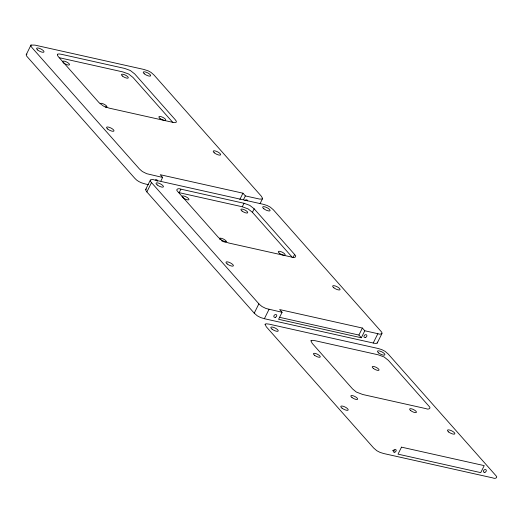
<?xml version="1.0" encoding="UTF-8"?>
<svg xmlns="http://www.w3.org/2000/svg" width="523" height="523" viewBox="0 0 523 523"><rect width="100%" height="100%" fill="white"/><g stroke="black" fill="none" stroke-linecap="round" stroke-linejoin="round"><path stroke-width="0.78" d="M377.312 342.094C377.763 344.245 374.344 343.199 373.226 343.023L264.383 318.71L260.585 317.539L257.355 315.859L254.237 313.159L146.871 191.928L145.597 189.921L146.309 188.986M282.074 312.29L265.932 308.478L261.99 306.524L259.33 304.327L151.5 182.599C148.355 180.141 152.049 178.644 154.416 179.971L263.252 204.29L267.05 205.454L270.28 207.141L273.398 209.834L380.764 331.066C383.915 333.524 380.221 335.021 377.854 333.694L364.793 330.771L362.38 328.052L279.661 309.57L282.074 312.29L278.602 319.291L361.321 337.773L364.793 330.771M260.088 203.591L262.624 198.452L261.337 196.21L153.971 74.979L151.029 72.409L148.199 70.847L143.825 69.435L34.982 45.122L31.001 45.037L26.15 54.837L26.732 56.203L134.803 178.31C138.262 182.305 143.59 183.75 148.584 184.665M31.001 45.037L30.935 46.142L32.073 47.743L139.438 168.975L142.38 171.551L146.708 173.701L162.646 177.441L160.907 180.938M145.584 189.646L150.421 179.899M146.871 191.928L151.5 182.599M178.376 192.503L179.154 192.667L180.886 189.163L244.012 203.27L249.817 205.382L254.165 208.814L294.58 254.446C297.724 256.904 294.031 258.401 291.664 257.074L228.538 242.966L222.112 240.495L218.392 237.422L177.977 191.791C174.826 189.333 178.52 187.835 180.886 189.163M239.828 199.498L242.953 193.196L160.234 174.715L162.646 177.441M243.626 199.42L245.365 195.922L242.953 193.196M179.154 192.667L242.28 206.768L244.012 203.27M292.298 257.336L252.426 212.312L254.165 208.814M254.237 313.159L258.865 303.83M293.187 257.244L294.58 254.446M264.383 318.71L269.018 309.374M361.321 337.773L358.909 335.047L362.38 328.052M373.226 343.023L377.854 333.694M377.214 343.095L382.052 333.347M26.372 54.366L26.987 54.117M262.409 198.923L259.754 199.1L245.365 195.922M59.72 57.811L122.846 71.913L128.606 74.005L132.999 77.463L172.891 122.506M279.374 317.278L358.909 335.047M392.544 450.329L394.721 450.813M242.28 206.768L248.079 208.886L252.426 212.312M220.222 239.75A3.772 1.19 26.4 0 1 221.961 238.455A3.772 1.19 26.4 0 1 226.361 241.718A3.772 1.19 26.4 0 1 221.543 240.73M155.351 179.964A1.647 1.236 -41.5 0 1 156.978 179.905A1.647 1.236 -41.5 0 1 157.168 181.403M244.888 200.629A1.647 1.236 -41.5 0 1 246.523 199.819A1.647 1.236 -41.5 0 1 247.471 200.852M100.096 103.783A3.772 1.19 26.4 0 1 102.966 103.757A3.772 1.19 26.4 0 1 106.751 106.274A3.772 1.19 26.4 0 1 105.175 107.163M265.076 324.267L266.299 326.783L373.664 448.015L376.789 450.708L380.018 452.388L383.81 453.559L492.653 477.878C495.02 479.205 498.713 477.708 495.562 475.25L388.197 354.019L385.072 351.325L381.842 349.639L378.051 348.475L269.208 324.155L266.115 323.783L265.076 324.267M310.956 340.813L312.185 343.33L352.594 388.962L356.32 392.034L362.746 394.505L425.872 408.613C428.239 409.94 431.933 408.443 428.782 405.985L388.373 360.354L384.026 356.921L378.221 354.81L315.094 340.702L312.002 340.336L310.956 340.813M57.452 54.248L57.412 55.34L58.55 56.942L98.958 102.573L103.351 106.025L109.111 108.117L172.237 122.219L174.728 122.598L176.244 122.284L176.284 121.192L175.146 119.59L134.738 73.959L130.345 70.507L124.585 68.415L61.459 54.314L58.968 53.934L57.452 54.248M401.507 447.145L398.029 454.147L480.748 472.629L484.226 465.627L401.507 447.145M341.996 408.149A4.119 1.301 26.4 0 0 348.141 410.058A4.119 1.301 26.4 0 0 343.33 406.306A4.119 1.301 26.4 0 0 341.996 408.149M448.656 431.978A4.119 1.301 26.4 0 0 454.801 433.894A4.119 1.301 26.4 0 0 449.989 430.135A4.119 1.301 26.4 0 0 448.656 431.978M378.691 352.979A4.119 1.301 26.4 0 0 384.836 354.888A4.119 1.301 26.4 0 0 380.025 351.129A4.119 1.301 26.4 0 0 378.691 352.979M272.025 329.144A4.119 1.301 26.4 0 0 278.171 331.052A4.119 1.301 26.4 0 0 273.359 327.3A4.119 1.301 26.4 0 0 272.025 329.144M373.35 368.401A3.772 1.19 26.4 0 0 378.985 370.153A3.772 1.19 26.4 0 0 374.573 366.708A3.772 1.19 26.4 0 0 373.35 368.401M410.745 410.627A3.772 1.19 26.4 0 0 416.38 412.379A3.772 1.19 26.4 0 0 411.967 408.934A3.772 1.19 26.4 0 0 410.745 410.627M314.578 355.267A3.772 1.19 26.4 0 0 320.207 357.019A3.772 1.19 26.4 0 0 315.8 353.574A3.772 1.19 26.4 0 0 314.578 355.267M351.972 397.493A3.772 1.19 26.4 0 0 357.608 399.245A3.772 1.19 26.4 0 0 353.195 395.8A3.772 1.19 26.4 0 0 351.972 397.493M394.806 452.16A1.647 1.236 -41.5 0 0 395.957 449.728A1.647 1.236 -41.5 0 0 393.401 450.558A1.647 1.236 -41.5 0 0 394.806 452.16M484.932 472.295A1.647 1.236 -41.5 0 0 486.083 469.863A1.647 1.236 -41.5 0 0 483.527 470.693A1.647 1.236 -41.5 0 0 484.932 472.295M263.893 208.795A4.119 1.301 26.4 0 0 270.038 210.704A4.119 1.301 26.4 0 0 265.226 206.945A4.119 1.301 26.4 0 0 263.893 208.795M333.857 287.794A4.119 1.301 26.4 0 0 340.009 289.709A4.119 1.301 26.4 0 0 335.197 285.95A4.119 1.301 26.4 0 0 333.857 287.794M227.198 263.965A4.119 1.301 26.4 0 0 233.343 265.874A4.119 1.301 26.4 0 0 228.531 262.121A4.119 1.301 26.4 0 0 227.198 263.965M157.227 184.959A4.119 1.301 26.4 0 0 163.379 186.874A4.119 1.301 26.4 0 0 158.567 183.115A4.119 1.301 26.4 0 0 157.227 184.959M275.379 317.311A1.647 1.236 -41.5 0 0 276.53 314.872A1.647 1.236 -41.5 0 0 273.974 315.702A1.647 1.236 -41.5 0 0 275.379 317.311M365.505 337.446A1.647 1.236 -41.5 0 0 366.656 335.008A1.647 1.236 -41.5 0 0 364.093 335.838A1.647 1.236 -41.5 0 0 365.505 337.446M242.038 211.031A3.772 1.19 26.4 0 0 247.673 212.783A3.772 1.19 26.4 0 0 243.26 209.337A3.772 1.19 26.4 0 0 242.038 211.031M183.266 197.897A3.772 1.19 26.4 0 0 188.901 199.649A3.772 1.19 26.4 0 0 184.488 196.203A3.772 1.19 26.4 0 0 183.266 197.897M279.432 253.256A3.772 1.19 26.4 0 0 285.068 255.008A3.772 1.19 26.4 0 0 280.655 251.563A3.772 1.19 26.4 0 0 279.432 253.256M144.296 73.808A4.119 1.301 26.4 0 0 150.552 75.913A4.119 1.301 26.4 0 0 146.015 72.161A4.119 1.301 26.4 0 0 144.296 73.808M214.267 152.808A4.119 1.301 26.4 0 0 220.523 154.919A4.119 1.301 26.4 0 0 215.986 151.167A4.119 1.301 26.4 0 0 214.267 152.808M107.601 128.978A4.119 1.301 26.4 0 0 113.864 131.083A4.119 1.301 26.4 0 0 109.327 127.337A4.119 1.301 26.4 0 0 107.601 128.978M37.636 49.973A4.119 1.301 26.4 0 0 43.893 52.078A4.119 1.301 26.4 0 0 39.356 48.332A4.119 1.301 26.4 0 0 37.636 49.973M122.454 76.057A3.772 1.19 26.4 0 0 128.194 77.986A3.772 1.19 26.4 0 0 124.036 74.547A3.772 1.19 26.4 0 0 122.454 76.057M63.682 62.923A3.772 1.19 26.4 0 0 69.422 64.852A3.772 1.19 26.4 0 0 65.257 61.42A3.772 1.19 26.4 0 0 63.682 62.923M159.855 118.283A3.772 1.19 26.4 0 0 165.588 120.212A3.772 1.19 26.4 0 0 161.43 116.773A3.772 1.19 26.4 0 0 159.855 118.283"/></g></svg>
